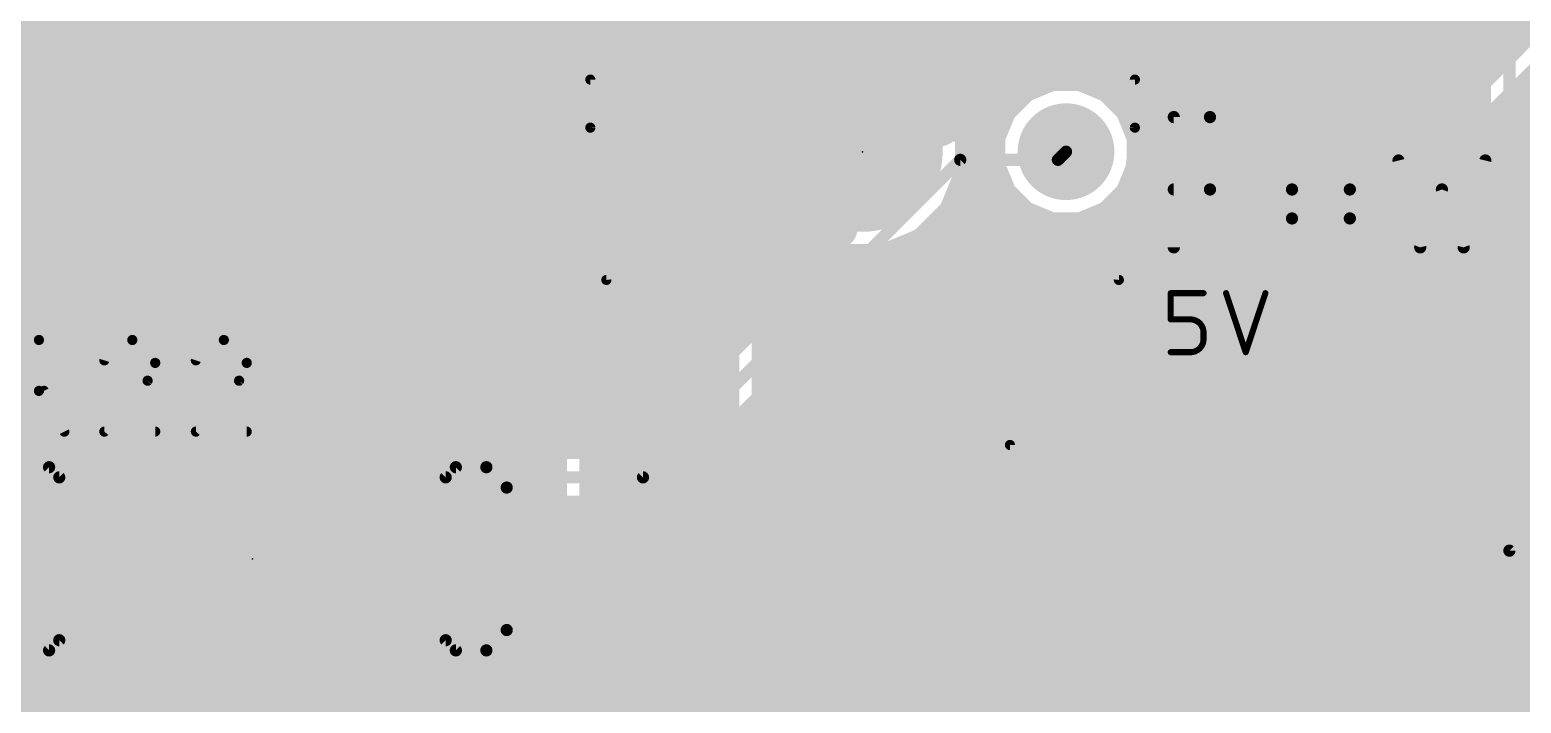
# Model space of a CAD drawing. Extents: x -50 to 50, y 0 to 88.
# Drawn here: x -2.78 to 15.84, y 10.9 to 19.3 of the extents above; entities that cross this region are included whole.
import ezdxf

# ---------------------------------------------------------------- set-up
doc = ezdxf.new("R2010")
doc.units = 0
for name, color, linetype in [('1', 12, 'CONTINUOUS'), ('16', 132, 'CONTINUOUS'), ('17', 110, 'CONTINUOUS'), ('21', 253, 'CONTINUOUS'), ('23', 53, 'CONTINUOUS'), ('25', 253, 'CONTINUOUS'), ('51', 253, 'CONTINUOUS')]:
    doc.layers.add(name, color=color, linetype=linetype)

# ---------------------------------------------------------------- blocks, each defined once
blk = doc.blocks.new('RECT')
blk.add_solid([(-0.5, -0.5), (0.5, -0.5), (-0.5, 0.5), (0.5, 0.5)])
blk = doc.blocks.new('OCTAGONP')
at = {"const_width": 0.5}
blk.add_lwpolyline([(-0.25, -0.1036), (-0.25, 0.1036), (-0.1036, 0.25), (0.1036, 0.25), (0.25, 0.1036), (0.25, -0.1036), (0.1036, -0.25), (-0.1036, -0.25), (-0.25, -0.1036), (-0.25, 0.1036)], dxfattribs=at)
blk = doc.blocks.new('ROUNDP')
at = {"const_width": 0.5}
blk.add_lwpolyline([(0, -0.25, 1), (0, 0.25, 1), (0, -0.25)], format="xyb", dxfattribs=at)

msp = doc.modelspace()

# ---------------------------------------------------------------- linework, layer by layer
at = {"layer": '1'}
for points, const_width in [([(12.7, 17.9535), (17.043, 22.2965)], 3), ([(5.08, 21.59), (5.08, 17.78)], 2), ([(13.7281, 21.672), (11.0872, 19.0311)], 0.5), ([(14.6024, 17.1655), (18.6558, 21.2189)], 0.5), ([(7.62, 17.78), (7.62, 20.32)], 2), ([(3.6776, 19.6876), (3.6776, 12.421)], 0.5), ([(9.0224, 17.501), (9.0224, 19.6876)], 0.5), ([(-8.7576, 19.5), (3.6776, 19.5)], 0.5), ([(9.0224, 19.5), (11.5561, 19.5)], 0.5), ([(12.7, 7.62), (12.7, 17.9535)], 3), ([(-6.9007, 19), (3.6776, 19)], 0.5), ([(9.0224, 19), (11.0743, 19)], 0.5), ([(11.0872, 19.0311), (10.8661, 18.4972)], 0.5), ([(9.9598, 18.7864), (9.5899, 18.6332)], 0.5), ([(10.3602, 18.7864), (9.9598, 18.7864)], 0.5), ([(10.7301, 18.6332), (10.3602, 18.7864)], 0.5), ([(9.5899, 18.6332), (9.3068, 18.3501)], 0.5), ([(10.8661, 18.4972), (10.7301, 18.6332)], 0.5), ([(-4.2335, 18.5), (3.6776, 18.5)], 0.5), ([(5.08, 17.78), (5.08, 12.7)], 2), ([(9.0224, 18.5), (9.4567, 18.5)], 0.5), ([(10.8633, 18.5), (10.8672, 18.5)], 0.5), ([(15.9369, 18.5), (24.2572, 18.5)], 0.5), ([(9.3068, 18.3501), (9.1536, 17.9802)], 0.5), ([(-3.993, 18), (3.6776, 18)], 0.5), ([(9.0224, 18), (9.1618, 18)], 0.5), ([(9.1536, 17.9802), (9.1536, 17.5798)], 0.5), ([(15.4369, 18), (24.7572, 18)], 0.5), ([(-4.006, 17.5), (3.6776, 17.5)], 0.5), ([(8.8089, 16.9856), (9.0224, 17.501)], 0.5), ([(9.022, 17.5), (9.1867, 17.5)], 0.5), ([(9.1536, 17.5798), (9.3068, 17.2099)], 0.5), ([(14.9369, 17.5), (25.2572, 17.5)], 0.5), ([(9.3068, 17.2099), (9.5899, 16.9268)], 0.5), ([(14.6024, 7.2416), (14.6024, 17.1655)], 0.5), ([(-4.2931, 17), (3.6776, 17)], 0.5), ([(6.4824, 12.421), (6.4824, 16.9343)], 0.5), ([(6.4824, 16.9343), (6.8256, 16.5911)], 0.5), ([(8.4144, 16.5911), (8.8089, 16.9856)], 0.5), ([(8.8149, 17), (9.5167, 17)], 0.5), ([(9.5899, 16.9268), (9.9598, 16.7736)], 0.5), ([(10.3602, 16.7736), (10.7301, 16.9268)], 0.5), ([(10.7301, 16.9268), (10.7976, 16.9943)], 0.5), ([(10.7976, 16.9943), (10.7976, 7.2416)], 0.5), ([(14.6024, 17), (25.7572, 17)], 0.5), ([(9.9598, 16.7736), (10.3602, 16.7736)], 0.5), ([(6.8256, 16.5911), (7.341, 16.3776)], 0.5), ([(7.899, 16.3776), (8.4144, 16.5911)], 0.5), ([(-6.2176, 16.5), (3.6776, 16.5)], 0.5), ([(6.4824, 16.5), (7.0455, 16.5)], 0.5), ([(7.341, 16.3776), (7.899, 16.3776)], 0.5), ([(8.1944, 16.5), (10.7976, 16.5)], 0.5), ([(14.6024, 16.5), (26.2572, 16.5)], 0.5), ([(-6.2176, 16), (3.6776, 16)], 0.5), ([(6.4824, 16), (10.7976, 16)], 0.5), ([(14.6024, 16), (26.7572, 16)], 0.5), ([(-6.2176, 15.5), (3.6776, 15.5)], 0.5), ([(6.4824, 15.5), (10.7976, 15.5)], 0.5), ([(14.6024, 15.5), (27.2572, 15.5)], 0.5), ([(-5.9875, 15), (3.6776, 15)], 0.5), ([(6.4824, 15), (10.7976, 15)], 0.5), ([(14.6024, 15), (27.4106, 15)], 0.5), ([(-5.7804, 14.5), (3.6776, 14.5)], 0.5), ([(6.4824, 14.5), (10.7976, 14.5)], 0.5), ([(14.6024, 14.5), (27.4106, 14.5)], 0.5), ([(-5.7176, 14), (3.6776, 14)], 0.5), ([(6.4824, 14), (10.7976, 14)], 0.5), ([(14.6024, 14), (27.4106, 14)], 0.5), ([(-4.377, 13.5), (3.6776, 13.5)], 0.5), ([(6.4824, 13.5), (10.7976, 13.5)], 0.5), ([(14.6024, 13.5), (27.4106, 13.5)], 0.5), ([(-4.0172, 13), (3.6776, 13)], 0.5), ([(6.4824, 13), (10.7976, 13)], 0.5), ([(14.6024, 13), (27.4106, 13)], 0.5), ([(-4.0172, 12.5), (3.6776, 12.5)], 0.5), ([(3.6776, 12.421), (3.8911, 11.9056)], 0.5), ([(6.2689, 11.9056), (6.4824, 12.421)], 0.5), ([(6.4824, 12.5), (10.7976, 12.5)], 0.5), ([(14.6024, 12.5), (27.4106, 12.5)], 0.5), ([(-2.1122, 10.409), (-4.0172, 12.314)], 0.5), ([(-3.7032, 12), (3.852, 12)], 0.5), ([(3.8911, 11.9056), (4.2856, 11.5111)], 0.5), ([(5.8744, 11.5111), (6.2689, 11.9056)], 0.5), ([(6.308, 12), (10.7976, 12)], 0.5), ([(14.6024, 12), (27.4106, 12)], 0.5), ([(-3.2032, 11.5), (4.3124, 11.5)], 0.5), ([(4.2856, 11.5111), (4.801, 11.2976)], 0.5), ([(5.359, 11.2976), (5.8744, 11.5111)], 0.5), ([(5.8476, 11.5), (10.7976, 11.5)], 0.5), ([(14.6024, 11.5), (27.4106, 11.5)], 0.5), ([(4.801, 11.2976), (5.359, 11.2976)], 0.5), ([(-2.7032, 11), (10.7976, 11)], 0.5), ([(14.6024, 11), (27.4106, 11)], 0.5)]:
    msp.add_lwpolyline(points, dxfattribs=dict(at, const_width=const_width))
for points, const_width in [([(3.6776, 19.375, 1), (3.6776, 19.625)], 0.25), ([(9.0224, 19.625, 1), (9.0224, 19.375)], 0.25), ([(11.5561, 19.375, 1), (11.5561, 19.625)], 0.25), ([(13.45, 17.9535, 1), (11.95, 17.9535)], 1.5), ([(3.6776, 18.875, 1), (3.6776, 19.125)], 0.25), ([(9.0224, 19.125, 1), (9.0224, 18.875)], 0.25), ([(10.9988, 19.1195, 1), (11.1756, 18.9427)], 0.25), ([(11.2027, 18.9833, 1), (10.9717, 19.079)], 0.25), ([(11.0743, 18.875, 1), (11.0743, 19.125)], 0.25), ([(12.1697, 18.4838, 1), (13.2303, 17.4232)], 1.5), ([(9.9598, 18.9114, 1), (9.9598, 18.6614)], 0.25), ([(10.0076, 18.6709, 1), (9.912, 18.9019)], 0.25), ([(10.408, 18.9019, 1), (10.3123, 18.6709)], 0.25), ([(10.3602, 18.6614, 1), (10.3602, 18.9114)], 0.25), ([(9.5421, 18.7487, 1), (9.6378, 18.5177)], 0.25), ([(9.6783, 18.5448, 1), (9.5015, 18.7216)], 0.25), ([(10.8185, 18.7216, 1), (10.6417, 18.5448)], 0.25), ([(10.6822, 18.5177, 1), (10.7779, 18.7487)], 0.25), ([(3.6776, 18.375, 1), (3.6776, 18.625)], 0.25), ([(5.58, 17.78, 1), (4.58, 17.78)], 1), ([(9.0224, 18.625, 1), (9.0224, 18.375)], 0.25), ([(9.4567, 18.375, 1), (9.4567, 18.625)], 0.25), ([(10.8633, 18.625, 1), (10.8633, 18.375)], 0.25), ([(10.7506, 18.545, 1), (10.9815, 18.4494)], 0.25), ([(10.7777, 18.4088, 1), (10.9544, 18.5856)], 0.25), ([(10.8672, 18.375, 1), (10.8672, 18.625)], 0.25), ([(15.9369, 18.625, 1), (15.9369, 18.375)], 0.25), ([(9.2184, 18.4385, 1), (9.3952, 18.2617)], 0.25), ([(9.4223, 18.3022, 1), (9.1913, 18.3979)], 0.25), ([(4.58, 17.78, 1), (5.58, 17.78)], 1), ([(7.12, 17.78, 1), (8.12, 17.78)], 1), ([(3.6776, 17.875, 1), (3.6776, 18.125)], 0.25), ([(9.0224, 18.125, 1), (9.0224, 17.875)], 0.25), ([(9.2786, 17.9802, 1), (9.0286, 17.9802)], 0.25), ([(9.0381, 18.028, 1), (9.2691, 17.9323)], 0.25), ([(9.1618, 17.875, 1), (9.1618, 18.125)], 0.25), ([(15.4369, 18.125, 1), (15.4369, 17.875)], 0.25), ([(3.6776, 17.375, 1), (3.6776, 17.625)], 0.25), ([(9.022, 17.625, 1), (9.022, 17.375)], 0.25), ([(9.1379, 17.4532, 1), (8.9069, 17.5489)], 0.25), ([(9.2691, 17.6276, 1), (9.0381, 17.532)], 0.25), ([(9.0286, 17.5798, 1), (9.2786, 17.5798)], 0.25), ([(9.1867, 17.375, 1), (9.1867, 17.625)], 0.25), ([(14.9369, 17.625, 1), (14.9369, 17.375)], 0.25), ([(8.8974, 17.501, 1), (9.1474, 17.501)], 0.25), ([(9.3952, 17.2983, 1), (9.2184, 17.1215)], 0.25), ([(9.1913, 17.1621, 1), (9.4223, 17.2578)], 0.25), ([(14.7274, 17.1655, 1), (14.4774, 17.1655)], 0.25), ([(14.514, 17.2539, 1), (14.6908, 17.0771)], 0.25), ([(3.6776, 16.875, 1), (3.6776, 17.125)], 0.25), ([(6.6074, 16.9343, 1), (6.3574, 16.9343)], 0.25), ([(6.5708, 17.0227, 1), (6.394, 16.8459)], 0.25), ([(8.6934, 17.0334, 1), (8.9244, 16.9378)], 0.25), ([(8.8149, 17.125, 1), (8.8149, 16.875)], 0.25), ([(8.8973, 16.8972, 1), (8.7205, 17.074)], 0.25), ([(9.6378, 17.0423, 1), (9.5421, 16.8113)], 0.25), ([(9.5015, 16.8384, 1), (9.6783, 17.0152)], 0.25), ([(9.5167, 16.875, 1), (9.5167, 17.125)], 0.25), ([(10.6417, 17.0152, 1), (10.8185, 16.8384)], 0.25), ([(10.9226, 16.9943, 1), (10.6726, 16.9943)], 0.25), ([(10.7779, 16.8113, 1), (10.6822, 17.0423)], 0.25), ([(10.886, 16.906, 1), (10.7092, 17.0827)], 0.25), ([(14.6024, 17.125, 1), (14.6024, 16.875)], 0.25), ([(9.9598, 16.8986, 1), (9.9598, 16.6486)], 0.25), ([(9.912, 16.6581, 1), (10.0076, 16.8891)], 0.25), ([(10.3123, 16.8891, 1), (10.408, 16.6581)], 0.25), ([(10.3602, 16.6486, 1), (10.3602, 16.8986)], 0.25), ([(6.8734, 16.7066, 1), (6.7778, 16.4756)], 0.25), ([(6.7372, 16.5027, 1), (6.914, 16.6795)], 0.25), ([(8.326, 16.6795, 1), (8.5028, 16.5027)], 0.25), ([(8.4622, 16.4756, 1), (8.3666, 16.7066)], 0.25), ([(3.6776, 16.375, 1), (3.6776, 16.625)], 0.25), ([(6.4824, 16.625, 1), (6.4824, 16.375)], 0.25), ([(7.0455, 16.375, 1), (7.0455, 16.625)], 0.25), ([(7.341, 16.5026, 1), (7.341, 16.2526)], 0.25), ([(7.2932, 16.2621, 1), (7.3889, 16.4931)], 0.25), ([(7.8511, 16.4931, 1), (7.9468, 16.2621)], 0.25), ([(7.899, 16.2526, 1), (7.899, 16.5026)], 0.25), ([(8.1944, 16.625, 1), (8.1944, 16.375)], 0.25), ([(10.7976, 16.375, 1), (10.7976, 16.625)], 0.25), ([(14.6024, 16.625, 1), (14.6024, 16.375)], 0.25), ([(3.6776, 15.875, 1), (3.6776, 16.125)], 0.25), ([(6.4824, 16.125, 1), (6.4824, 15.875)], 0.25), ([(10.7976, 15.875, 1), (10.7976, 16.125)], 0.25), ([(14.6024, 16.125, 1), (14.6024, 15.875)], 0.25), ([(3.6776, 15.375, 1), (3.6776, 15.625)], 0.25), ([(6.4824, 15.625, 1), (6.4824, 15.375)], 0.25), ([(10.7976, 15.375, 1), (10.7976, 15.625)], 0.25), ([(14.6024, 15.625, 1), (14.6024, 15.375)], 0.25), ([(3.6776, 14.875, 1), (3.6776, 15.125)], 0.25), ([(6.4824, 15.125, 1), (6.4824, 14.875)], 0.25), ([(10.7976, 14.875, 1), (10.7976, 15.125)], 0.25), ([(14.6024, 15.125, 1), (14.6024, 14.875)], 0.25), ([(3.6776, 14.375, 1), (3.6776, 14.625)], 0.25), ([(6.4824, 14.625, 1), (6.4824, 14.375)], 0.25), ([(10.7976, 14.375, 1), (10.7976, 14.625)], 0.25), ([(14.6024, 14.625, 1), (14.6024, 14.375)], 0.25), ([(3.6776, 13.875, 1), (3.6776, 14.125)], 0.25), ([(6.4824, 14.125, 1), (6.4824, 13.875)], 0.25), ([(10.7976, 13.875, 1), (10.7976, 14.125)], 0.25), ([(14.6024, 14.125, 1), (14.6024, 13.875)], 0.25), ([(3.6776, 13.375, 1), (3.6776, 13.625)], 0.25), ([(6.4824, 13.625, 1), (6.4824, 13.375)], 0.25), ([(10.7976, 13.375, 1), (10.7976, 13.625)], 0.25), ([(14.6024, 13.625, 1), (14.6024, 13.375)], 0.25), ([(3.6776, 12.875, 1), (3.6776, 13.125)], 0.25), ([(6.4824, 13.125, 1), (6.4824, 12.875)], 0.25), ([(10.7976, 12.875, 1), (10.7976, 13.125)], 0.25), ([(14.6024, 13.125, 1), (14.6024, 12.875)], 0.25), ([(4.58, 12.7, 1), (5.58, 12.7)], 1), ([(3.7931, 12.4689, 1), (3.5621, 12.3732)], 0.25), ([(3.6776, 12.375, 1), (3.6776, 12.625)], 0.25), ([(6.4824, 12.625, 1), (6.4824, 12.375)], 0.25), ([(6.5979, 12.3732, 1), (6.3669, 12.4689)], 0.25), ([(10.7976, 12.375, 1), (10.7976, 12.625)], 0.25), ([(14.6024, 12.625, 1), (14.6024, 12.375)], 0.25), ([(3.5526, 12.421, 1), (3.8026, 12.421)], 0.25), ([(6.3574, 12.421, 1), (6.6074, 12.421)], 0.25), ([(3.9795, 11.994, 1), (3.8027, 11.8172)], 0.25), ([(3.852, 11.875, 1), (3.852, 12.125)], 0.25), ([(6.3573, 11.8172, 1), (6.1805, 11.994)], 0.25), ([(6.308, 12.125, 1), (6.308, 11.875)], 0.25), ([(10.7976, 11.875, 1), (10.7976, 12.125)], 0.25), ([(14.6024, 12.125, 1), (14.6024, 11.875)], 0.25), ([(3.7756, 11.8578, 1), (4.0066, 11.9534)], 0.25), ([(6.1534, 11.9534, 1), (6.3844, 11.8578)], 0.25), ([(4.3334, 11.6266, 1), (4.2378, 11.3956)], 0.25), ([(4.3124, 11.375, 1), (4.3124, 11.625)], 0.25), ([(5.8476, 11.625, 1), (5.8476, 11.375)], 0.25), ([(5.9222, 11.3956, 1), (5.8266, 11.6266)], 0.25), ([(10.7976, 11.375, 1), (10.7976, 11.625)], 0.25), ([(14.6024, 11.625, 1), (14.6024, 11.375)], 0.25), ([(4.1972, 11.4227, 1), (4.374, 11.5995)], 0.25), ([(4.801, 11.4226, 1), (4.801, 11.1726)], 0.25), ([(5.359, 11.1726, 1), (5.359, 11.4226)], 0.25), ([(5.786, 11.5995, 1), (5.9628, 11.4227)], 0.25), ([(4.7532, 11.1821, 1), (4.8489, 11.4131)], 0.25), ([(5.3111, 11.4131, 1), (5.4068, 11.1821)], 0.25), ([(-2.7032, 11.125, 1), (-2.7032, 10.875)], 0.25), ([(10.7976, 10.875, 1), (10.7976, 11.125)], 0.25), ([(14.6024, 11.125, 1), (14.6024, 10.875)], 0.25)]:
    msp.add_lwpolyline(points, format="xyb", dxfattribs=dict(at, const_width=const_width))
at = {"layer": '16'}
for points, const_width in [([(15.6972, 42.3672), (15.6972, 12.8016)], 0.1524), ([(15.2186, 22.2399), (15.2186, 12.6034)], 0.5), ([(-23.7144, 19.5), (15.2186, 19.5)], 0.5), ([(-24.2144, 19), (15.2186, 19)], 0.5), ([(4.8798, 18.7864), (4.5099, 18.6332)], 0.5), ([(5.2802, 18.7864), (4.8798, 18.7864)], 0.5), ([(5.6501, 18.6332), (5.2802, 18.7864)], 0.5), ([(7.4198, 18.7864), (7.0499, 18.6332)], 0.5), ([(7.8202, 18.7864), (7.4198, 18.7864)], 0.5), ([(8.1901, 18.6332), (7.8202, 18.7864)], 0.5), ([(9.9598, 18.7864), (9.5899, 18.6332)], 0.5), ([(10.3602, 18.7864), (9.9598, 18.7864)], 0.5), ([(10.7301, 18.6332), (10.3602, 18.7864)], 0.5), ([(4.5099, 18.6332), (4.2268, 18.3501)], 0.5), ([(5.9332, 18.3501), (5.6501, 18.6332)], 0.5), ([(7.0499, 18.6332), (6.7668, 18.3501)], 0.5), ([(8.4732, 18.3501), (8.1901, 18.6332)], 0.5), ([(9.5899, 18.6332), (9.3068, 18.3501)], 0.5), ([(11.0132, 18.3501), (10.7301, 18.6332)], 0.5), ([(-4.2335, 18.5), (4.3767, 18.5)], 0.5), ([(5.7833, 18.5), (6.9167, 18.5)], 0.5), ([(8.3233, 18.5), (9.4567, 18.5)], 0.5), ([(10.8633, 18.5), (15.2186, 18.5)], 0.5), ([(4.2268, 18.3501), (4.0736, 17.9802)], 0.5), ([(6.0864, 17.9802), (5.9332, 18.3501)], 0.5), ([(6.7668, 18.3501), (6.6136, 17.9802)], 0.5), ([(8.5789, 18.0949), (8.4732, 18.3501)], 0.5), ([(9.3068, 18.3501), (9.2268, 18.157)], 0.5), ([(11.1664, 17.9802), (11.0132, 18.3501)], 0.5), ([(8.641, 18.157), (8.5789, 18.0949)], 0.5), ([(9.2268, 18.157), (8.641, 18.157)], 0.5), ([(-3.993, 18), (4.0818, 18)], 0.5), ([(4.0736, 17.9802), (4.0736, 17.5798)], 0.5), ([(6.0782, 18), (6.6218, 18)], 0.5), ([(6.0864, 17.5798), (6.0864, 17.9802)], 0.5), ([(6.6136, 17.9802), (6.6136, 17.5798)], 0.5), ([(11.1582, 18), (15.2186, 18)], 0.5), ([(11.1664, 17.5798), (11.1664, 17.9802)], 0.5), ([(-4.006, 17.5), (4.1067, 17.5)], 0.5), ([(4.0736, 17.5798), (4.2268, 17.2099)], 0.5), ([(4.8768, 13.716), (8.8392, 17.6784)], 0.1524), ([(5.9332, 17.2099), (6.0864, 17.5798)], 0.5), ([(6.0533, 17.5), (6.6467, 17.5)], 0.5), ([(6.6136, 17.5798), (6.7668, 17.2099)], 0.5), ([(8.8392, 17.6784), (10.0584, 17.6784)], 0.1524), ([(10.0584, 17.6784), (10.16, 17.78)], 0.1524), ([(11.0132, 17.2099), (11.1664, 17.5798)], 0.5), ([(11.1333, 17.5), (15.2186, 17.5)], 0.5), ([(4.2268, 17.2099), (4.5099, 16.9268)], 0.5), ([(5.5603, 13.7227), (9.0374, 17.1998)], 0.5), ([(5.6501, 16.9268), (5.9332, 17.2099)], 0.5), ([(6.7668, 17.2099), (7.0499, 16.9268)], 0.5), ([(9.0374, 17.1998), (9.3169, 17.1998)], 0.5), ([(9.3169, 17.1998), (9.5899, 16.9268)], 0.5), ([(10.7301, 16.9268), (11.0132, 17.2099)], 0.5), ([(-4.2931, 17), (4.4367, 17)], 0.5), ([(4.5099, 16.9268), (4.8798, 16.7736)], 0.5), ([(5.2802, 16.7736), (5.6501, 16.9268)], 0.5), ([(5.7233, 17), (6.9767, 17)], 0.5), ([(7.0499, 16.9268), (7.3051, 16.8211)], 0.5), ([(8.8376, 17), (9.5167, 17)], 0.5), ([(9.5899, 16.9268), (9.9598, 16.7736)], 0.5), ([(10.3602, 16.7736), (10.7301, 16.9268)], 0.5), ([(10.8033, 17), (15.2186, 17)], 0.5), ([(7.3051, 16.8211), (4.6786, 14.1946)], 0.5), ([(4.8798, 16.7736), (5.2802, 16.7736)], 0.5), ([(9.9598, 16.7736), (10.3602, 16.7736)], 0.5), ([(-26.1914, 16.5), (6.984, 16.5)], 0.5), ([(8.3376, 16.5), (15.2186, 16.5)], 0.5), ([(-26.1914, 16), (6.484, 16)], 0.5), ([(7.8376, 16), (15.2186, 16)], 0.5), ([(-26.1914, 15.5), (5.984, 15.5)], 0.5), ([(7.3376, 15.5), (15.2186, 15.5)], 0.5), ([(-26.1914, 15), (5.484, 15)], 0.5), ([(6.8376, 15), (15.2186, 15)], 0.5), ([(-26.1914, 14.5), (4.984, 14.5)], 0.5), ([(6.3376, 14.5), (15.2186, 14.5)], 0.5), ([(4.6786, 14.1946), (-4.313, 14.1946)], 0.5), ([(5.8376, 14), (15.2186, 14)], 0.5), ([(6.1428, 13.1402), (5.5603, 13.7227)], 0.5), ([(-4.1148, 13.716), (4.8768, 13.716)], 0.1524), ([(5.783, 13.5), (15.2186, 13.5)], 0.5), ([(-3.9166, 13.2374), (4.1144, 13.2374)], 0.5), ([(4.1144, 13.2374), (4.0172, 13.1402)], 0.5), ([(-4.0172, 13), (4.0172, 13)], 0.5), ([(4.0172, 13.1402), (4.0172, 12.2598)], 0.5), ([(6.1428, 12.2598), (6.1428, 13.1402)], 0.5), ([(6.1428, 13), (15.2186, 13)], 0.5), ([(15.2186, 12.6034), (15.499, 12.323)], 0.5), ([(15.6972, 12.8016), (24.5364, 3.9624)], 0.1524), ([(-4.0172, 12.5), (4.0172, 12.5)], 0.5), ([(6.1428, 12.5), (15.322, 12.5)], 0.5), ([(4.0172, 12.2598), (4.6398, 11.6372)], 0.5), ([(5.5202, 11.6372), (6.1428, 12.2598)], 0.5), ([(15.499, 12.323), (18.8169, 9.0051)], 0.5), ([(-4.277, 12), (4.277, 12)], 0.5), ([(5.883, 12), (15.822, 12)], 0.5), ([(-26.1914, 11.5), (16.322, 11.5)], 0.5), ([(4.6398, 11.6372), (5.5202, 11.6372)], 0.5), ([(-26.1914, 11), (16.822, 11)], 0.5)]:
    msp.add_lwpolyline(points, dxfattribs=dict(at, const_width=const_width))
for points, const_width in [([(15.2186, 19.375, 1), (15.2186, 19.625)], 0.25), ([(15.2186, 18.875, 1), (15.2186, 19.125)], 0.25), ([(4.8798, 18.9114, 1), (4.8798, 18.6614)], 0.25), ([(4.9276, 18.6709, 1), (4.832, 18.9019)], 0.25), ([(5.328, 18.9019, 1), (5.2323, 18.6709)], 0.25), ([(5.2802, 18.6614, 1), (5.2802, 18.9114)], 0.25), ([(7.4198, 18.9114, 1), (7.4198, 18.6614)], 0.25), ([(7.4676, 18.6709, 1), (7.372, 18.9019)], 0.25), ([(7.868, 18.9019, 1), (7.7723, 18.6709)], 0.25), ([(7.8202, 18.6614, 1), (7.8202, 18.9114)], 0.25), ([(9.9598, 18.9114, 1), (9.9598, 18.6614)], 0.25), ([(10.0076, 18.6709, 1), (9.912, 18.9019)], 0.25), ([(10.408, 18.9019, 1), (10.3123, 18.6709)], 0.25), ([(10.3602, 18.6614, 1), (10.3602, 18.9114)], 0.25), ([(4.4621, 18.7487, 1), (4.5578, 18.5177)], 0.25), ([(4.5983, 18.5448, 1), (4.4215, 18.7216)], 0.25), ([(5.7385, 18.7216, 1), (5.5617, 18.5448)], 0.25), ([(5.6022, 18.5177, 1), (5.6979, 18.7487)], 0.25), ([(7.0021, 18.7487, 1), (7.0978, 18.5177)], 0.25), ([(7.1383, 18.5448, 1), (6.9615, 18.7216)], 0.25), ([(8.2785, 18.7216, 1), (8.1017, 18.5448)], 0.25), ([(8.1422, 18.5177, 1), (8.2379, 18.7487)], 0.25), ([(9.5421, 18.7487, 1), (9.6378, 18.5177)], 0.25), ([(9.6783, 18.5448, 1), (9.5015, 18.7216)], 0.25), ([(10.8185, 18.7216, 1), (10.6417, 18.5448)], 0.25), ([(10.6822, 18.5177, 1), (10.7779, 18.7487)], 0.25), ([(4.3767, 18.375, 1), (4.3767, 18.625)], 0.25), ([(5.7833, 18.625, 1), (5.7833, 18.375)], 0.25), ([(6.9167, 18.375, 1), (6.9167, 18.625)], 0.25), ([(8.3233, 18.625, 1), (8.3233, 18.375)], 0.25), ([(9.4567, 18.375, 1), (9.4567, 18.625)], 0.25), ([(10.8633, 18.625, 1), (10.8633, 18.375)], 0.25), ([(15.2186, 18.375, 1), (15.2186, 18.625)], 0.25), ([(4.1384, 18.4385, 1), (4.3152, 18.2617)], 0.25), ([(4.3423, 18.3022, 1), (4.1113, 18.3979)], 0.25), ([(6.0487, 18.3979, 1), (5.8177, 18.3022)], 0.25), ([(5.8448, 18.2617, 1), (6.0216, 18.4385)], 0.25), ([(6.6784, 18.4385, 1), (6.8552, 18.2617)], 0.25), ([(6.8823, 18.3022, 1), (6.6513, 18.3979)], 0.25), ([(8.5887, 18.3979, 1), (8.3577, 18.3022)], 0.25), ([(8.3848, 18.2617, 1), (8.5616, 18.4385)], 0.25), ([(9.2184, 18.4385, 1), (9.3952, 18.2617)], 0.25), ([(9.4223, 18.3022, 1), (9.1913, 18.3979)], 0.25), ([(11.1287, 18.3979, 1), (10.8977, 18.3022)], 0.25), ([(10.9248, 18.2617, 1), (11.1016, 18.4385)], 0.25), ([(8.4905, 18.1833, 1), (8.6673, 18.0065)], 0.25), ([(8.4634, 18.0471, 1), (8.6944, 18.1427)], 0.25), ([(8.641, 18.282, 1), (8.641, 18.032)], 0.25), ([(8.7293, 18.0686, 1), (8.5526, 18.2454)], 0.25), ([(9.1114, 18.2048, 1), (9.3423, 18.1092)], 0.25), ([(9.2268, 18.032, 1), (9.2268, 18.282)], 0.25), ([(4.1986, 17.9802, 1), (3.9486, 17.9802)], 0.25), ([(3.9581, 18.028, 1), (4.1891, 17.9323)], 0.25), ([(4.0818, 17.875, 1), (4.0818, 18.125)], 0.25), ([(6.0782, 18.125, 1), (6.0782, 17.875)], 0.25), ([(6.2114, 17.9802, 1), (5.9614, 17.9802)], 0.25), ([(5.9709, 17.9323, 1), (6.2019, 18.028)], 0.25), ([(6.7386, 17.9802, 1), (6.4886, 17.9802)], 0.25), ([(6.4981, 18.028, 1), (6.7291, 17.9323)], 0.25), ([(6.6218, 17.875, 1), (6.6218, 18.125)], 0.25), ([(11.1582, 18.125, 1), (11.1582, 17.875)], 0.25), ([(11.2914, 17.9802, 1), (11.0414, 17.9802)], 0.25), ([(11.0509, 17.9323, 1), (11.2819, 18.028)], 0.25), ([(15.2186, 17.875, 1), (15.2186, 18.125)], 0.25), ([(4.1891, 17.6276, 1), (3.9581, 17.532)], 0.25), ([(3.9486, 17.5798, 1), (4.1986, 17.5798)], 0.25), ([(4.1067, 17.375, 1), (4.1067, 17.625)], 0.25), ([(6.0533, 17.625, 1), (6.0533, 17.375)], 0.25), ([(5.9614, 17.5798, 1), (6.2114, 17.5798)], 0.25), ([(6.2019, 17.532, 1), (5.9709, 17.6276)], 0.25), ([(6.7291, 17.6276, 1), (6.4981, 17.532)], 0.25), ([(6.4886, 17.5798, 1), (6.7386, 17.5798)], 0.25), ([(6.6467, 17.375, 1), (6.6467, 17.625)], 0.25), ([(8.8392, 17.7165, 1), (8.8392, 17.6403)], 0.0762), ([(8.8661, 17.6515, 1), (8.8123, 17.7053)], 0.0762), ([(10.0315, 17.7053, 1), (10.0853, 17.6515)], 0.0762), ([(10.0584, 17.6403, 1), (10.0584, 17.7165)], 0.0762), ([(10.1869, 17.7531, 1), (10.1331, 17.8069)], 0.0762), ([(11.1333, 17.625, 1), (11.1333, 17.375)], 0.25), ([(11.0414, 17.5798, 1), (11.2914, 17.5798)], 0.25), ([(11.2819, 17.532, 1), (11.0509, 17.6276)], 0.25), ([(15.2186, 17.375, 1), (15.2186, 17.625)], 0.25), ([(4.3152, 17.2983, 1), (4.1384, 17.1215)], 0.25), ([(4.1113, 17.1621, 1), (4.3423, 17.2578)], 0.25), ([(5.8177, 17.2578, 1), (6.0487, 17.1621)], 0.25), ([(6.0216, 17.1215, 1), (5.8448, 17.2983)], 0.25), ([(6.8552, 17.2983, 1), (6.6784, 17.1215)], 0.25), ([(6.6513, 17.1621, 1), (6.8823, 17.2578)], 0.25), ([(9.0374, 17.3248, 1), (9.0374, 17.0748)], 0.25), ([(9.1258, 17.1114, 1), (8.9491, 17.2882)], 0.25), ([(9.4053, 17.2882, 1), (9.2285, 17.1114)], 0.25), ([(9.3169, 17.0748, 1), (9.3169, 17.3248)], 0.25), ([(10.8977, 17.2578, 1), (11.1287, 17.1621)], 0.25), ([(11.1016, 17.1215, 1), (10.9248, 17.2983)], 0.25), ([(4.5578, 17.0423, 1), (4.4621, 16.8113)], 0.25), ([(4.4215, 16.8384, 1), (4.5983, 17.0152)], 0.25), ([(4.4367, 16.875, 1), (4.4367, 17.125)], 0.25), ([(5.5617, 17.0152, 1), (5.7385, 16.8384)], 0.25), ([(5.7233, 17.125, 1), (5.7233, 16.875)], 0.25), ([(5.6979, 16.8113, 1), (5.6022, 17.0423)], 0.25), ([(7.0978, 17.0423, 1), (7.0021, 16.8113)], 0.25), ([(6.9615, 16.8384, 1), (7.1383, 17.0152)], 0.25), ([(6.9767, 16.875, 1), (6.9767, 17.125)], 0.25), ([(8.8376, 17.125, 1), (8.8376, 16.875)], 0.25), ([(9.6378, 17.0423, 1), (9.5421, 16.8113)], 0.25), ([(9.5015, 16.8384, 1), (9.6783, 17.0152)], 0.25), ([(9.5167, 16.875, 1), (9.5167, 17.125)], 0.25), ([(10.6417, 17.0152, 1), (10.8185, 16.8384)], 0.25), ([(10.8033, 17.125, 1), (10.8033, 16.875)], 0.25), ([(10.7779, 16.8113, 1), (10.6822, 17.0423)], 0.25), ([(15.2186, 16.875, 1), (15.2186, 17.125)], 0.25), ([(4.8798, 16.8986, 1), (4.8798, 16.6486)], 0.25), ([(4.832, 16.6581, 1), (4.9276, 16.8891)], 0.25), ([(5.2323, 16.8891, 1), (5.328, 16.6581)], 0.25), ([(5.2802, 16.6486, 1), (5.2802, 16.8986)], 0.25), ([(7.3935, 16.7327, 1), (7.2167, 16.9095)], 0.25), ([(7.2572, 16.7056, 1), (7.3529, 16.9366)], 0.25), ([(9.9598, 16.8986, 1), (9.9598, 16.6486)], 0.25), ([(9.912, 16.6581, 1), (10.0076, 16.8891)], 0.25), ([(10.3123, 16.8891, 1), (10.408, 16.6581)], 0.25), ([(10.3602, 16.6486, 1), (10.3602, 16.8986)], 0.25), ([(6.984, 16.375, 1), (6.984, 16.625)], 0.25), ([(8.3376, 16.625, 1), (8.3376, 16.375)], 0.25), ([(15.2186, 16.375, 1), (15.2186, 16.625)], 0.25), ([(6.484, 15.875, 1), (6.484, 16.125)], 0.25), ([(7.8376, 16.125, 1), (7.8376, 15.875)], 0.25), ([(15.2186, 15.875, 1), (15.2186, 16.125)], 0.25), ([(5.984, 15.375, 1), (5.984, 15.625)], 0.25), ([(7.3376, 15.625, 1), (7.3376, 15.375)], 0.25), ([(15.2186, 15.375, 1), (15.2186, 15.625)], 0.25), ([(5.484, 14.875, 1), (5.484, 15.125)], 0.25), ([(6.8376, 15.125, 1), (6.8376, 14.875)], 0.25), ([(15.2186, 14.875, 1), (15.2186, 15.125)], 0.25), ([(4.984, 14.375, 1), (4.984, 14.625)], 0.25), ([(6.3376, 14.625, 1), (6.3376, 14.375)], 0.25), ([(15.2186, 14.375, 1), (15.2186, 14.625)], 0.25), ([(4.5902, 14.283, 1), (4.7669, 14.1062)], 0.25), ([(4.6786, 14.0696, 1), (4.6786, 14.3196)], 0.25), ([(5.8376, 14.125, 1), (5.8376, 13.875)], 0.25), ([(15.2186, 13.875, 1), (15.2186, 14.125)], 0.25), ([(5.6487, 13.8111, 1), (5.4719, 13.6343)], 0.25), ([(4.8768, 13.6779, 1), (4.8768, 13.7541)], 0.0762), ([(5.4719, 13.8111, 1), (5.6487, 13.6343)], 0.25), ([(4.8499, 13.7429, 1), (4.9037, 13.6891)], 0.0762), ([(5.783, 13.625, 1), (5.783, 13.375)], 0.25), ([(15.2186, 13.375, 1), (15.2186, 13.625)], 0.25), ([(4.2028, 13.149, 1), (4.026, 13.3258)], 0.25), ([(4.1144, 13.1124, 1), (4.1144, 13.3624)], 0.25), ([(4.1422, 13.1402, 1), (3.8922, 13.1402)], 0.25), ([(3.9288, 13.2286, 1), (4.1056, 13.0518)], 0.25), ([(4.0172, 12.875, 1), (4.0172, 13.125)], 0.25), ([(6.2678, 13.1402, 1), (6.0178, 13.1402)], 0.25), ([(6.1428, 13.125, 1), (6.1428, 12.875)], 0.25), ([(6.0544, 13.0518, 1), (6.2312, 13.2286)], 0.25), ([(15.2186, 12.875, 1), (15.2186, 13.125)], 0.25), ([(15.307, 12.6917, 1), (15.1302, 12.515)], 0.25), ([(15.7241, 12.8285, 1), (15.6703, 12.7747)], 0.0762), ([(4.0172, 12.375, 1), (4.0172, 12.625)], 0.25), ([(6.1428, 12.625, 1), (6.1428, 12.375)], 0.25), ([(15.0936, 12.6034, 1), (15.3436, 12.6034)], 0.25), ([(15.322, 12.375, 1), (15.322, 12.625)], 0.25), ([(15.6591, 12.8016, 1), (15.7353, 12.8016)], 0.0762), ([(4.1056, 12.3482, 1), (3.9288, 12.1714)], 0.25), ([(6.2312, 12.1714, 1), (6.0544, 12.3482)], 0.25), ([(15.5873, 12.4114, 1), (15.4106, 12.2346)], 0.25), ([(15.4106, 12.2346, 1), (15.5873, 12.4114)], 0.25), ([(3.8922, 12.2598, 1), (4.1422, 12.2598)], 0.25), ([(6.0178, 12.2598, 1), (6.2678, 12.2598)], 0.25), ([(4.277, 11.875, 1), (4.277, 12.125)], 0.25), ([(5.883, 12.125, 1), (5.883, 11.875)], 0.25), ([(15.822, 11.875, 1), (15.822, 12.125)], 0.25), ([(4.6398, 11.7622, 1), (4.6398, 11.5122)], 0.25), ([(4.5514, 11.5488, 1), (4.7282, 11.7256)], 0.25), ([(5.4318, 11.7256, 1), (5.6086, 11.5488)], 0.25), ([(5.5202, 11.5122, 1), (5.5202, 11.7622)], 0.25)]:
    msp.add_lwpolyline(points, format="xyb", dxfattribs=dict(at, const_width=const_width))
at = {"layer": '21'}
for points, const_width in [([(4.22, 18.68), (11.02, 18.68)], 0.127), ([(4.22, 18.08), (4.22, 18.68)], 0.127), ([(11.02, 18.68), (11.02, 18.08)], 0.127), ([(11.5062, 16.5862), (11.5062, 18.2118)], 0.1524), ([(11.5062, 18.2118), (11.9578, 18.2118)], 0.1524), ([(4.42, 16.18), (4.22, 18.08)], 0.127), ([(11.02, 18.08), (10.82, 16.18)], 0.127), ([(14.3126, 17.6699), (14.5836, 16.5862)], 0.1524), ([(15.1254, 16.5862), (15.3964, 17.6699)], 0.1524), ([(11.9578, 17.3087), (11.5062, 17.3087)], 0.1524), ([(12.9822, 16.9474), (12.9822, 17.3087)], 0.1524), ([(13.7047, 17.3087), (13.7047, 16.9474)], 0.1524), ([(14.5836, 16.5862), (14.8545, 17.3087)], 0.1524), ([(14.8545, 17.3087), (15.1254, 16.5862)], 0.1524), ([(10.82, 16.18), (4.42, 16.18)], 0.127), ([(11.4681, 15.6873), (11.4681, 16.0147)], 0.0762), ([(11.4681, 16.0147), (11.8773, 16.0147)], 0.0762), ([(12.1587, 16.0147), (12.4042, 15.2781)], 0.0762), ([(12.4042, 15.2781), (12.6498, 16.0147)], 0.0762), ([(11.7136, 15.6873), (11.4681, 15.6873)], 0.0762), ([(11.8773, 15.4418), (11.8773, 15.5236)], 0.0762), ([(11.4681, 15.2781), (11.7136, 15.2781)], 0.0762), ([(21.02, 14.12), (9.46, 14.12)], 0.127), ([(9.46, 14.12), (9.46, 1.62)], 0.127), ([(-2.921, 13.843), (-2.54, 13.843)], 0.1524), ([(-2.413, 13.716), (-2.54, 13.843)], 0.1524), ([(2.413, 13.716), (-2.413, 13.716)], 0.1524), ([(2.413, 13.716), (2.54, 13.843)], 0.1524), ([(2.921, 13.843), (2.54, 13.843)], 0.1524), ([(3.175, 11.811), (3.175, 13.589)], 0.1524), ([(-2.413, 11.684), (-2.54, 11.557)], 0.1524), ([(2.413, 11.684), (-2.413, 11.684)], 0.1524), ([(2.413, 11.684), (2.54, 11.557)], 0.1524), ([(-2.921, 11.557), (-2.54, 11.557)], 0.1524), ([(2.921, 11.557), (2.54, 11.557)], 0.1524)]:
    msp.add_lwpolyline(points, dxfattribs=dict(at, const_width=const_width))
for points, const_width in [([(4.22, 18.7117, 1), (4.22, 18.6483)], 0.0635), ([(4.2518, 18.68, 1), (4.1883, 18.68)], 0.0635), ([(11.0518, 18.68, 1), (10.9883, 18.68)], 0.0635), ([(11.02, 18.6483, 1), (11.02, 18.7117)], 0.0635), ([(11.5443, 18.2118, 1), (11.4681, 18.2118)], 0.0762), ([(11.5062, 18.2499, 1), (11.5062, 18.1737)], 0.0762), ([(11.9578, 17.3087, 1), (11.9578, 18.2118)], 0.1524), ([(11.9578, 18.2499, 1), (11.9578, 18.1737)], 0.0762), ([(11.9578, 18.1737, 1), (11.9578, 18.2499)], 0.0762), ([(4.2516, 18.0833, 1), (4.1884, 18.0767)], 0.0635), ([(4.1883, 18.08, 1), (4.2518, 18.08)], 0.0635), ([(11.0516, 18.0767, 1), (10.9884, 18.0833)], 0.0635), ([(10.9883, 18.08, 1), (11.0518, 18.08)], 0.0635), ([(13.7047, 17.3087, 1), (12.9822, 17.3087)], 0.1524), ([(14.3496, 17.6792, 1), (14.2757, 17.6607)], 0.0762), ([(15.4333, 17.6607, 1), (15.3594, 17.6792)], 0.0762), ([(11.5062, 17.3468, 1), (11.5062, 17.2706)], 0.0762), ([(11.9578, 17.3468, 1), (11.9578, 17.2706)], 0.0762), ([(11.9578, 17.2706, 1), (11.9578, 17.3468)], 0.0762), ([(13.0203, 17.3087, 1), (12.9441, 17.3087)], 0.0762), ([(12.9441, 17.3087, 1), (13.0203, 17.3087)], 0.0762), ([(13.7428, 17.3087, 1), (13.6666, 17.3087)], 0.0762), ([(13.6666, 17.3087, 1), (13.7428, 17.3087)], 0.0762), ([(14.8902, 17.3221, 1), (14.8188, 17.2953)], 0.0762), ([(14.8902, 17.2953, 1), (14.8188, 17.3221)], 0.0762), ([(12.9822, 16.9474, 1), (13.7047, 16.9474)], 0.1524), ([(13.0203, 16.9474, 1), (12.9441, 16.9474)], 0.0762), ([(12.9441, 16.9474, 1), (13.0203, 16.9474)], 0.0762), ([(13.7428, 16.9474, 1), (13.6666, 16.9474)], 0.0762), ([(13.6666, 16.9474, 1), (13.7428, 16.9474)], 0.0762), ([(11.4681, 16.5862, 1), (11.5443, 16.5862)], 0.0762), ([(14.5479, 16.5996, 1), (14.6192, 16.5728)], 0.0762), ([(14.5466, 16.577, 1), (14.6205, 16.5954)], 0.0762), ([(15.0885, 16.5954, 1), (15.1624, 16.577)], 0.0762), ([(15.0897, 16.5728, 1), (15.1611, 16.5996)], 0.0762), ([(4.42, 16.2117, 1), (4.42, 16.1483)], 0.0635), ([(4.3884, 16.1767, 1), (4.4516, 16.1833)], 0.0635), ([(10.7884, 16.1833, 1), (10.8516, 16.1767)], 0.0635), ([(10.82, 16.1483, 1), (10.82, 16.2117)], 0.0635), ([(11.4871, 16.0147, 1), (11.449, 16.0147)], 0.0381), ([(11.4681, 16.0338, 1), (11.4681, 15.9957)], 0.0381), ([(11.8773, 15.9957, 1), (11.8773, 16.0338)], 0.0381), ([(12.1768, 16.0207, 1), (12.1406, 16.0087)], 0.0381), ([(12.6678, 16.0087, 1), (12.6317, 16.0207)], 0.0381), ([(11.449, 15.6873, 1), (11.4871, 15.6873)], 0.0381), ([(11.4681, 15.7064, 1), (11.4681, 15.6683)], 0.0381), ([(11.7136, 15.7064, 1), (11.7136, 15.6683)], 0.0381), ([(11.8773, 15.5236, 0.4142), (11.7136, 15.6873)], 0.0762), ([(11.7136, 15.6683, 1), (11.7136, 15.7064)], 0.0381), ([(11.7136, 15.2781, 0.4142), (11.8773, 15.4418)], 0.0762), ([(11.8964, 15.5236, 1), (11.8583, 15.5236)], 0.0381), ([(11.8583, 15.5236, 1), (11.8964, 15.5236)], 0.0381), ([(11.8964, 15.4418, 1), (11.8583, 15.4418)], 0.0381), ([(11.8583, 15.4418, 1), (11.8964, 15.4418)], 0.0381), ([(11.4681, 15.2972, 1), (11.4681, 15.2591)], 0.0381), ([(11.7136, 15.2972, 1), (11.7136, 15.2591)], 0.0381), ([(11.7136, 15.2591, 1), (11.7136, 15.2972)], 0.0381), ([(12.3862, 15.2841, 1), (12.4223, 15.2721)], 0.0381), ([(12.3862, 15.2721, 1), (12.4223, 15.2841)], 0.0381), ([(9.46, 14.1518, 1), (9.46, 14.0883)], 0.0635), ([(9.4918, 14.12, 1), (9.4283, 14.12)], 0.0635), ([(-2.5131, 13.8699, 1), (-2.5669, 13.8161)], 0.0762), ([(-2.54, 13.8049, 1), (-2.54, 13.8811)], 0.0762), ([(-2.413, 13.7541, 1), (-2.413, 13.6779)], 0.0762), ([(2.413, 13.6779, 1), (2.413, 13.7541)], 0.0762), ([(2.54, 13.8811, 1), (2.54, 13.8049)], 0.0762), ([(2.5669, 13.8161, 1), (2.5131, 13.8699)], 0.0762), ([(3.175, 13.589, 0.4142), (2.921, 13.843)], 0.1524), ([(2.921, 13.8811, 1), (2.921, 13.8049)], 0.0762), ([(2.921, 13.8049, 1), (2.921, 13.8811)], 0.0762), ([(-2.4399, 13.6891, 1), (-2.3861, 13.7429)], 0.0762), ([(2.3861, 13.7429, 1), (2.4399, 13.6891)], 0.0762), ([(3.2131, 13.589, 1), (3.1369, 13.589)], 0.0762), ([(3.1369, 13.589, 1), (3.2131, 13.589)], 0.0762), ([(-2.413, 11.7221, 1), (-2.413, 11.6459)], 0.0762), ([(-2.3861, 11.6571, 1), (-2.4399, 11.7109)], 0.0762), ([(2.4399, 11.7109, 1), (2.3861, 11.6571)], 0.0762), ([(2.413, 11.6459, 1), (2.413, 11.7221)], 0.0762), ([(2.921, 11.557, 0.4142), (3.175, 11.811)], 0.1524), ([(3.2131, 11.811, 1), (3.1369, 11.811)], 0.0762), ([(3.1369, 11.811, 1), (3.2131, 11.811)], 0.0762), ([(-2.5669, 11.5839, 1), (-2.5131, 11.5301)], 0.0762), ([(-2.54, 11.5189, 1), (-2.54, 11.5951)], 0.0762), ([(2.54, 11.5951, 1), (2.54, 11.5189)], 0.0762), ([(2.5131, 11.5301, 1), (2.5669, 11.5839)], 0.0762), ([(2.921, 11.5951, 1), (2.921, 11.5189)], 0.0762), ([(2.921, 11.5189, 1), (2.921, 11.5951)], 0.0762)]:
    msp.add_lwpolyline(points, format="xyb", dxfattribs=dict(at, const_width=const_width))
at = {"layer": '23'}
for p in [(7.62, 17.78), (0, 12.7)]:
    msp.add_point(p, dxfattribs=at)
at = {"layer": '25', "const_width": 0.127}
for points in [[(-2.9845, 15.4305), (-2.667, 15.4305)], [(-1.31, 14.9225), (-1.8498, 14.2875)], [(-0.167, 14.9225), (-0.7068, 14.2875)], [(-2.667, 14.7955), (-2.9845, 14.7955)], [(-2.3495, 14.2875), (-2.6035, 14.7955)], [(-1.8498, 14.2875), (-1.2148, 14.2875)], [(-0.7068, 14.2875), (-0.0718, 14.2875)]]:
    msp.add_lwpolyline(points, dxfattribs=at)
at = {"layer": '25'}
for points, const_width in [([(-2.667, 15.4623, 1), (-2.667, 15.3987)], 0.0635), ([(-2.667, 14.7955, 1), (-2.667, 15.4305)], 0.127), ([(-2.667, 15.3987, 1), (-2.667, 15.4623)], 0.0635), ([(-1.5005, 15.4305, 0.3252), (-1.8498, 15.1765)], 0.127), ([(-1.5005, 15.4623, 1), (-1.5005, 15.3987)], 0.0635), ([(-1.2148, 15.1448, 0.4142), (-1.5005, 15.4305)], 0.127), ([(-1.5005, 15.3987, 1), (-1.5005, 15.4623)], 0.0635), ([(-0.3575, 15.4305, 0.3252), (-0.7068, 15.1765)], 0.127), ([(-0.3575, 15.4623, 1), (-0.3575, 15.3987)], 0.0635), ([(-0.0718, 15.1448, 0.4142), (-0.3575, 15.4305)], 0.127), ([(-0.3575, 15.3987, 1), (-0.3575, 15.4623)], 0.0635), ([(-1.88, 15.1863, 1), (-1.8196, 15.1667)], 0.0635), ([(-1.31, 14.9225, 0.2053), (-1.2148, 15.1448)], 0.127), ([(-1.183, 15.1448, 1), (-1.2465, 15.1447)], 0.0635), ([(-1.2465, 15.1448, 1), (-1.183, 15.1448)], 0.0635), ([(-0.737, 15.1863, 1), (-0.6766, 15.1667)], 0.0635), ([(-0.167, 14.9225, 0.2053), (-0.0718, 15.1448)], 0.127), ([(-0.04, 15.1448, 1), (-0.1035, 15.1447)], 0.0635), ([(-0.1035, 15.1448, 1), (-0.04, 15.1448)], 0.0635), ([(-1.3319, 14.9455, 1), (-1.2881, 14.8995)], 0.0635), ([(-1.2858, 14.9019, 1), (-1.3342, 14.9431)], 0.0635), ([(-0.1889, 14.9455, 1), (-0.1451, 14.8995)], 0.0635), ([(-0.1428, 14.9019, 1), (-0.1912, 14.9431)], 0.0635), ([(-2.667, 14.8273, 1), (-2.667, 14.7637)], 0.0635), ([(-2.667, 14.7637, 1), (-2.667, 14.8273)], 0.0635), ([(-2.5751, 14.8097, 1), (-2.6319, 14.7813)], 0.0635), ([(-1.8498, 14.3193, 1), (-1.8498, 14.2558)], 0.0635), ([(-1.2148, 14.2558, 1), (-1.2148, 14.3193)], 0.0635), ([(-0.7068, 14.3193, 1), (-0.7068, 14.2558)], 0.0635), ([(-0.0718, 14.2558, 1), (-0.0718, 14.3193)], 0.0635), ([(-2.3779, 14.2733, 1), (-2.3211, 14.3017)], 0.0635), ([(-1.874, 14.3081, 1), (-1.8256, 14.2669)], 0.0635), ([(-0.731, 14.3081, 1), (-0.6826, 14.2669)], 0.0635)]:
    msp.add_lwpolyline(points, format="xyb", dxfattribs=dict(at, const_width=const_width))
at = {"layer": '51', "const_width": 0.6096}
msp.add_lwpolyline([(5.08, 12.7), (4.064, 12.7)], dxfattribs=at)
at = {"layer": '51', "const_width": 0.3048}
for points in [[(4.064, 12.8524, 1), (4.064, 12.5476)], [(5.08, 12.5476, 1), (5.08, 12.8524)]]:
    msp.add_lwpolyline(points, format="xyb", dxfattribs=at)

# ---------------------------------------------------------------- block references
at = {"layer": '17'}
for name, p, xscale, yscale in [('ROUNDP', (5.08, 17.78), 1.208, 1.208), ('ROUNDP', (5.08, 17.78), 1.208, 1.208), ('ROUNDP', (7.62, 17.78), 1.208, 1.208), ('ROUNDP', (7.62, 17.78), 1.208, 1.208), ('ROUNDP', (10.16, 17.78), 1.208, 1.208), ('ROUNDP', (10.16, 17.78), 1.208, 1.208), ('OCTAGONP', (5.08, 12.7), 1.3208, 1.3208), ('OCTAGONP', (5.08, 12.7), 1.3208, 1.3208)]:
    msp.add_blockref(name, p, dxfattribs=dict(at, xscale=xscale, yscale=yscale))
at = {"layer": '21'}
for p, xscale, yscale in [((12.7, 11.43), 2.54, 5.588), ((3.6068, 12.7), 0.8636, 0.6096)]:
    msp.add_blockref('RECT', p, dxfattribs=dict(at, xscale=xscale, yscale=yscale))

doc.saveas('drawing.dxf')
